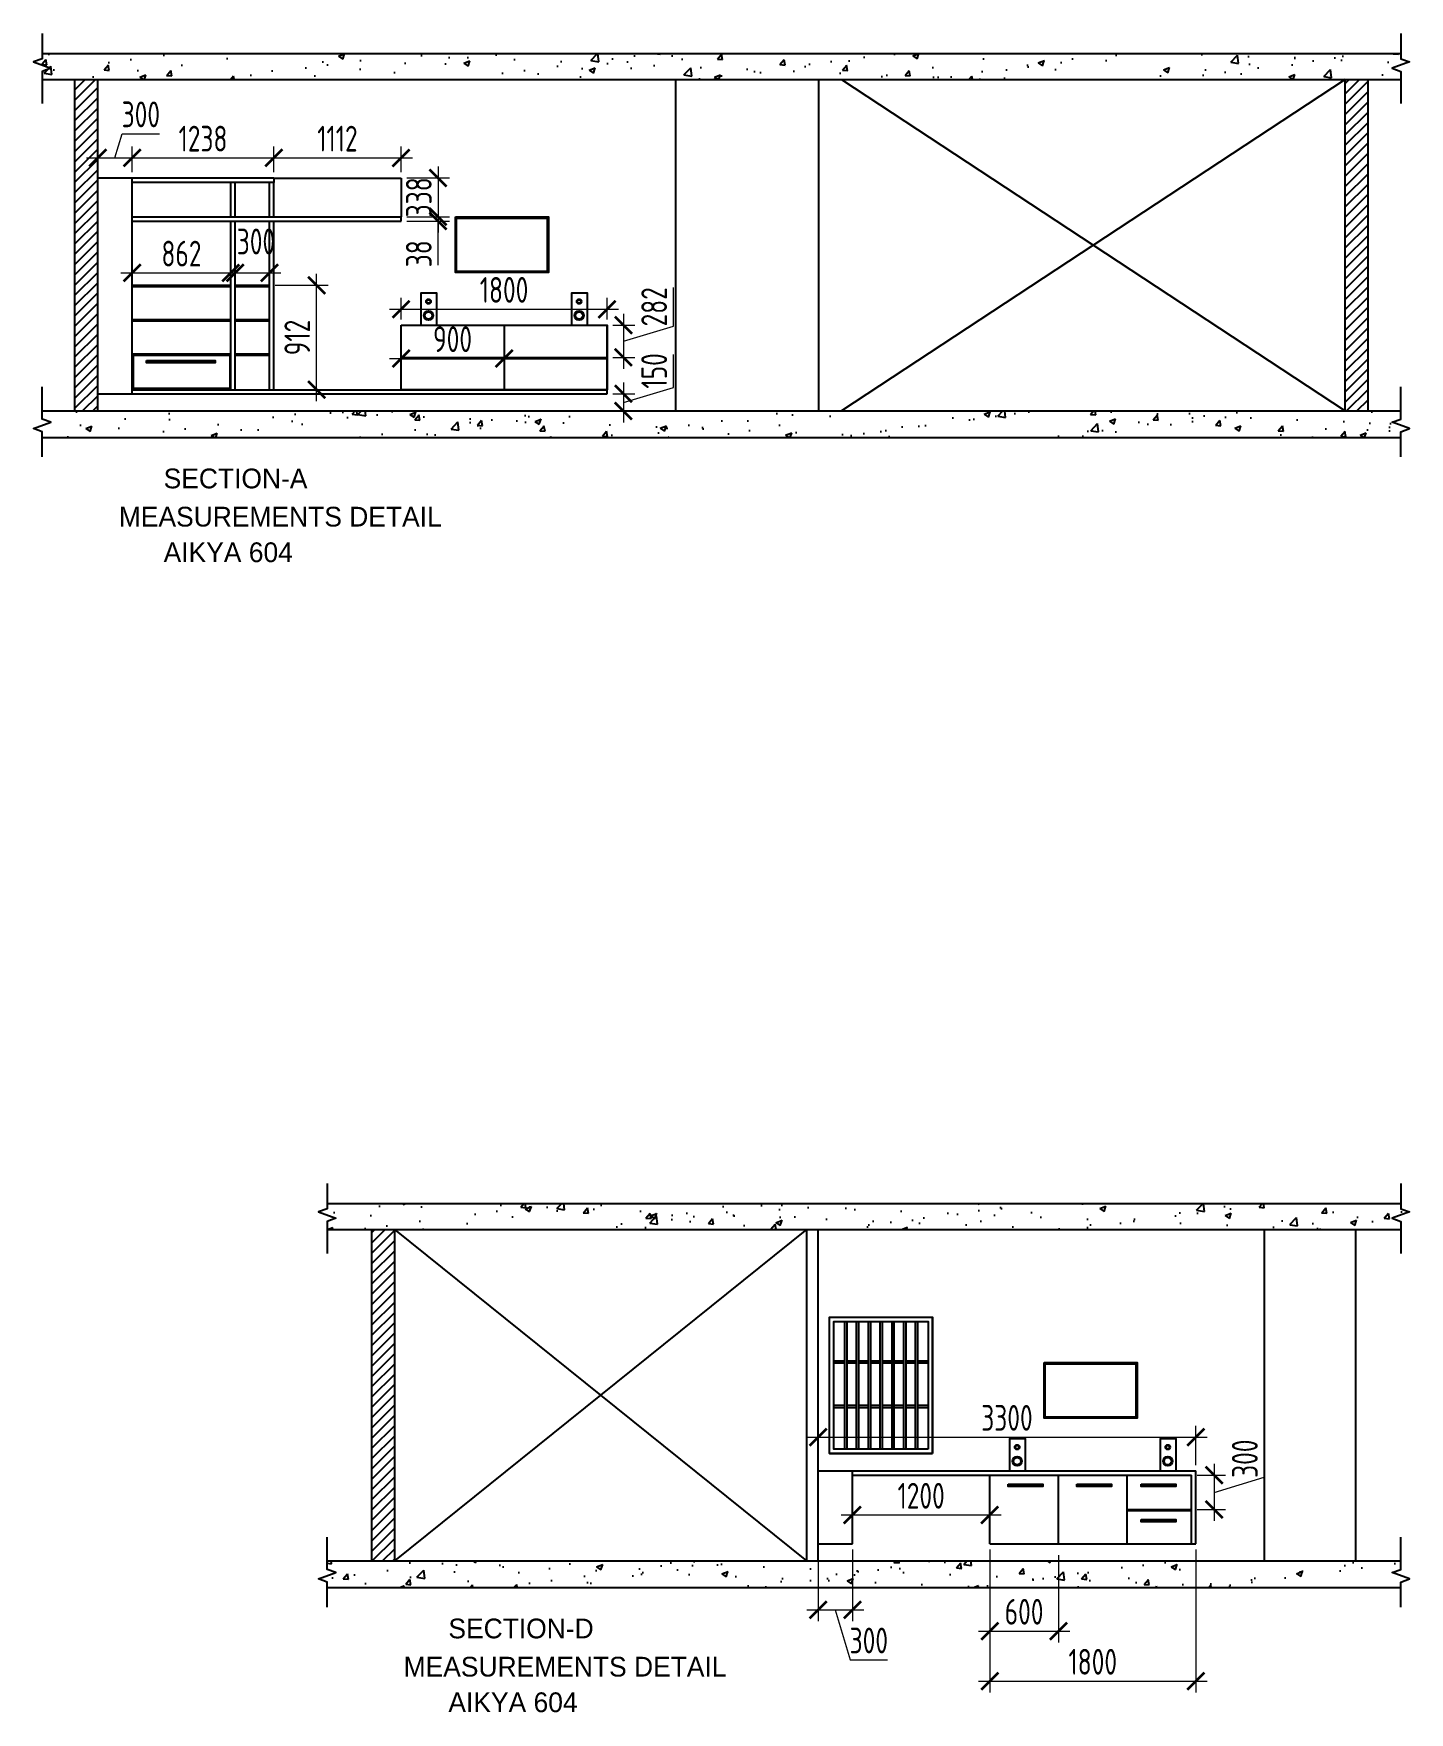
# Model space of a CAD drawing. Header units: millimetres. Extents: x -184691 to 158232, y -112569 to 33289.
# Drawn here: x 9986 to 22009, y -49564 to -34890 of the extents above; entities that cross this region are included whole.
import ezdxf

# ---------------------------------------------------------------- set-up
doc = ezdxf.new("R2010")
doc.units = ezdxf.units.MM
doc.header["$LTSCALE"] = 10
doc.header["$PDMODE"] = 35
doc.header["$PDSIZE"] = 500
for name, color, linetype in [('07--DIM-1', 1, 'Continuous'), ('A--HATCH-1', 8, 'Continuous'), ('DIMM-1', 1, 'Continuous')]:
    doc.layers.add(name, color=color, linetype=linetype)
doc.styles.add('ISO', font='isocp2.shx', dxfattribs={"width": 0.8})
doc.dimstyles.new('A-DIM-100', dxfattribs={"dimscale": 100, "dimtxt": 2.25, "dimasz": 1.5, "dimexe": 1, "dimexo": 0.5, "dimgap": 0, "dimtad": 0, "dimdec": 0, "dimzin": 12, "dimdsep": 46, "dimtxsty": 'ISO', "dimblk": 'ARCHTICK', "dimcen": 1, "dimdle": 1, "dimclrd": 8, "dimclre": 8, "dimclrt": 256, "dimadec": 0, "dimazin": 3, "dimtfac": 1, "dimtdec": 0, "dimtmove": 1, "dimatfit": 2, "dimfxl": 1, "dimtvp": 0.75, "dimtolj": 1, "dimtzin": 12, "dimlwd": 18, "dimlwe": 18, "dimarcsym": 0})

# ---------------------------------------------------------------- blocks, each defined once
blk = doc.blocks.new('_ArchTick')
at = {"color": 0, "const_width": 0.15}
blk.add_lwpolyline([(-0.5, -0.5), (0.5, 0.5)], dxfattribs=at)
blk = doc.blocks.new('*D442')
at = {"layer": '07--DIM-1', "color": 8, "lineweight": 18}
for p, q in [((12097, -37090), (12559, -37090)), ((12459, -38102), (12459, -36990)), ((12097, -38002), (12559, -38002))]:
    blk.add_line(p, q, dxfattribs=at)
at = {"layer": 'Defpoints', "color": 0}
for p in [(12047, -37090), (12459, -37090), (12047, -38002)]:
    blk.add_point(p, dxfattribs=at)
at = {"layer": '07--DIM-1', "color": 8, "lineweight": 18, "xscale": 150, "yscale": 150, "zscale": 150}
for p, rotation in [((12459, -37090), 90), ((12459, -38002), 270)]:
    blk.add_blockref('_ArchTick', p, dxfattribs=dict(at, rotation=rotation))
at = {"layer": '07--DIM-1', "insert": (12290, -37546), "char_height": 225, "attachment_point": 5, "rotation": 90, "style": 'ISO'}
blk.add_mtext('\\A1;912', dxfattribs=at)
blk = doc.blocks.new('*D443')
at = {"layer": '07--DIM-1', "color": 8, "lineweight": 18}
for p, q in [((10847, -37040), (10847, -36882)), ((11709, -37040), (11709, -36882)), ((10747, -36982), (11809, -36982))]:
    blk.add_line(p, q, dxfattribs=at)
at = {"layer": 'Defpoints', "color": 0}
for p in [(10847, -37090), (11709, -36982), (11709, -37090)]:
    blk.add_point(p, dxfattribs=at)
at = {"layer": '07--DIM-1', "color": 8, "lineweight": 18, "xscale": 150, "yscale": 150, "zscale": 150, "rotation": 180}
blk.add_blockref('_ArchTick', (10847, -36982), dxfattribs=at)
at = {"layer": '07--DIM-1', "color": 8, "lineweight": 18, "xscale": 150, "yscale": 150, "zscale": 150}
blk.add_blockref('_ArchTick', (11709, -36982), dxfattribs=at)
at = {"layer": '07--DIM-1', "insert": (11278, -36813), "char_height": 225, "attachment_point": 5, "style": 'ISO'}
blk.add_mtext('\\A1;862', dxfattribs=at)
blk = doc.blocks.new('*D444')
at = {"layer": '07--DIM-1', "color": 8, "lineweight": 18}
for p, q in [((11747, -37040), (11747, -36882)), ((12047, -37040), (12047, -36882)), ((11647, -36982), (12147, -36982))]:
    blk.add_line(p, q, dxfattribs=at)
at = {"layer": 'Defpoints', "color": 0}
for p in [(11747, -37090), (12047, -36982), (12047, -37090)]:
    blk.add_point(p, dxfattribs=at)
at = {"layer": '07--DIM-1', "color": 8, "lineweight": 18, "xscale": 150, "yscale": 150, "zscale": 150, "rotation": 180}
blk.add_blockref('_ArchTick', (11747, -36982), dxfattribs=at)
at = {"layer": '07--DIM-1', "color": 8, "lineweight": 18, "xscale": 150, "yscale": 150, "zscale": 150}
blk.add_blockref('_ArchTick', (12047, -36982), dxfattribs=at)
at = {"layer": '07--DIM-1', "insert": (11929, -36707), "char_height": 225, "attachment_point": 5, "style": 'ISO'}
blk.add_mtext('\\A1;300', dxfattribs=at)
blk = doc.blocks.new('*D445')
at = {"layer": '07--DIM-1', "color": 8, "lineweight": 18}
for p, q in [((10697, -35977), (10761, -35765)), ((10761, -35765), (11085, -35765)), ((10547, -36102), (10547, -35877)), ((10847, -36102), (10847, -35877)), ((10447, -35977), (10947, -35977))]:
    blk.add_line(p, q, dxfattribs=at)
at = {"layer": 'Defpoints', "color": 0}
for p in [(10847, -35977), (10547, -36152), (10847, -36152)]:
    blk.add_point(p, dxfattribs=at)
at = {"layer": '07--DIM-1', "color": 8, "lineweight": 18, "xscale": 150, "yscale": 150, "zscale": 150, "rotation": 180}
blk.add_blockref('_ArchTick', (10547, -35977), dxfattribs=at)
at = {"layer": '07--DIM-1', "color": 8, "lineweight": 18, "xscale": 150, "yscale": 150, "zscale": 150}
blk.add_blockref('_ArchTick', (10847, -35977), dxfattribs=at)
at = {"layer": '07--DIM-1', "insert": (10923, -35596), "char_height": 225, "attachment_point": 5, "style": 'ISO'}
blk.add_mtext('\\A1;300', dxfattribs=at)
blk = doc.blocks.new('*D446')
at = {"layer": '07--DIM-1', "color": 8, "lineweight": 18}
for p, q in [((10847, -36102), (10847, -35877)), ((12085, -36102), (12085, -35877)), ((10747, -35977), (12185, -35977))]:
    blk.add_line(p, q, dxfattribs=at)
at = {"layer": 'Defpoints', "color": 0}
for p in [(12085, -35977), (10847, -36152), (12085, -36152)]:
    blk.add_point(p, dxfattribs=at)
at = {"layer": '07--DIM-1', "color": 8, "lineweight": 18, "xscale": 150, "yscale": 150, "zscale": 150, "rotation": 180}
blk.add_blockref('_ArchTick', (10847, -35977), dxfattribs=at)
at = {"layer": '07--DIM-1', "color": 8, "lineweight": 18, "xscale": 150, "yscale": 150, "zscale": 150}
blk.add_blockref('_ArchTick', (12085, -35977), dxfattribs=at)
at = {"layer": '07--DIM-1', "insert": (11466, -35808), "char_height": 225, "attachment_point": 5, "style": 'ISO'}
blk.add_mtext('\\A1;1238', dxfattribs=at)
blk = doc.blocks.new('*D447')
at = {"layer": '07--DIM-1', "color": 8, "lineweight": 18}
for p, q in [((12085, -36102), (12085, -35877)), ((13197, -36102), (13197, -35877)), ((11985, -35977), (13297, -35977))]:
    blk.add_line(p, q, dxfattribs=at)
at = {"layer": 'Defpoints', "color": 0}
for p in [(13197, -35977), (12085, -36152), (13197, -36152)]:
    blk.add_point(p, dxfattribs=at)
at = {"layer": '07--DIM-1', "color": 8, "lineweight": 18, "xscale": 150, "yscale": 150, "zscale": 150, "rotation": 180}
blk.add_blockref('_ArchTick', (12085, -35977), dxfattribs=at)
at = {"layer": '07--DIM-1', "color": 8, "lineweight": 18, "xscale": 150, "yscale": 150, "zscale": 150}
blk.add_blockref('_ArchTick', (13197, -35977), dxfattribs=at)
at = {"layer": '07--DIM-1', "insert": (12641, -35808), "char_height": 225, "attachment_point": 5, "style": 'ISO'}
blk.add_mtext('\\A1;1112', dxfattribs=at)
blk = doc.blocks.new('*D448')
at = {"layer": '07--DIM-1', "color": 8, "lineweight": 18}
for p, q in [((13520, -36052), (13520, -36590)), ((13247, -36152), (13620, -36152)), ((13247, -36490), (13620, -36490))]:
    blk.add_line(p, q, dxfattribs=at)
at = {"layer": 'Defpoints', "color": 0}
for p in [(13197, -36152), (13197, -36490), (13520, -36490)]:
    blk.add_point(p, dxfattribs=at)
at = {"layer": '07--DIM-1', "color": 8, "lineweight": 18, "xscale": 150, "yscale": 150, "zscale": 150}
for p, rotation in [((13520, -36152), 90), ((13520, -36490), 270)]:
    blk.add_blockref('_ArchTick', p, dxfattribs=dict(at, rotation=rotation))
at = {"layer": '07--DIM-1', "insert": (13352, -36321), "char_height": 225, "attachment_point": 5, "rotation": 90, "style": 'ISO'}
blk.add_mtext('\\A1;338', dxfattribs=at)
blk = doc.blocks.new('*D449')
at = {"layer": '07--DIM-1', "color": 8, "lineweight": 18}
for p, q in [((13520, -36390), (13520, -36628)), ((13247, -36490), (13620, -36490)), ((13247, -36528), (13620, -36528)), ((13520, -36913), (13520, -36528))]:
    blk.add_line(p, q, dxfattribs=at)
at = {"layer": 'Defpoints', "color": 0}
for p in [(13197, -36490), (13197, -36528), (13520, -36528)]:
    blk.add_point(p, dxfattribs=at)
at = {"layer": '07--DIM-1', "color": 8, "lineweight": 18, "xscale": 150, "yscale": 150, "zscale": 150}
for p, rotation in [((13520, -36490), 90), ((13520, -36528), 270)]:
    blk.add_blockref('_ArchTick', p, dxfattribs=dict(at, rotation=rotation))
at = {"layer": '07--DIM-1', "insert": (13352, -36814), "char_height": 225, "attachment_point": 5, "rotation": 90, "style": 'ISO'}
blk.add_mtext('\\A1;38', dxfattribs=at)
blk = doc.blocks.new('*D450')
at = {"layer": '07--DIM-1', "color": 8, "lineweight": 18}
for p, q in [((13197, -37388), (13197, -37199)), ((14997, -37388), (14997, -37199)), ((13097, -37299), (15097, -37299))]:
    blk.add_line(p, q, dxfattribs=at)
at = {"layer": 'Defpoints', "color": 0}
for p in [(14997, -37299), (13197, -37438), (14997, -37438)]:
    blk.add_point(p, dxfattribs=at)
at = {"layer": '07--DIM-1', "color": 8, "lineweight": 18, "xscale": 150, "yscale": 150, "zscale": 150, "rotation": 180}
blk.add_blockref('_ArchTick', (13197, -37299), dxfattribs=at)
at = {"layer": '07--DIM-1', "color": 8, "lineweight": 18, "xscale": 150, "yscale": 150, "zscale": 150}
blk.add_blockref('_ArchTick', (14997, -37299), dxfattribs=at)
at = {"layer": '07--DIM-1', "insert": (14097, -37130), "char_height": 225, "attachment_point": 5, "style": 'ISO'}
blk.add_mtext('\\A1;1800', dxfattribs=at)
blk = doc.blocks.new('*D451')
at = {"layer": '07--DIM-1', "color": 8, "lineweight": 18}
for p, q in [((13197, -37488), (13197, -37830)), ((14097, -37488), (14097, -37830)), ((13097, -37730), (14197, -37730))]:
    blk.add_line(p, q, dxfattribs=at)
at = {"layer": 'Defpoints', "color": 0}
for p in [(13197, -37438), (14097, -37438), (14097, -37730)]:
    blk.add_point(p, dxfattribs=at)
at = {"layer": '07--DIM-1', "color": 8, "lineweight": 18, "xscale": 150, "yscale": 150, "zscale": 150, "rotation": 180}
blk.add_blockref('_ArchTick', (13197, -37730), dxfattribs=at)
at = {"layer": '07--DIM-1', "color": 8, "lineweight": 18, "xscale": 150, "yscale": 150, "zscale": 150}
blk.add_blockref('_ArchTick', (14097, -37730), dxfattribs=at)
at = {"layer": '07--DIM-1', "insert": (13647, -37561), "char_height": 225, "attachment_point": 5, "style": 'ISO'}
blk.add_mtext('\\A1;900', dxfattribs=at)
blk = doc.blocks.new('*D452')
at = {"layer": '07--DIM-1', "color": 8, "lineweight": 18}
for p, q in [((15578, -37448), (15578, -37108)), ((15140, -37338), (15140, -37820)), ((15047, -37438), (15240, -37438)), ((15140, -37579), (15578, -37448)), ((15047, -37720), (15240, -37720))]:
    blk.add_line(p, q, dxfattribs=at)
at = {"layer": 'Defpoints', "color": 0}
for p in [(14997, -37438), (14997, -37720), (15140, -37720)]:
    blk.add_point(p, dxfattribs=at)
at = {"layer": '07--DIM-1', "color": 8, "lineweight": 18, "xscale": 150, "yscale": 150, "zscale": 150}
for p, rotation in [((15140, -37438), 90), ((15140, -37720), 270)]:
    blk.add_blockref('_ArchTick', p, dxfattribs=dict(at, rotation=rotation))
at = {"layer": '07--DIM-1', "insert": (15409, -37278), "char_height": 225, "attachment_point": 5, "rotation": 90, "style": 'ISO'}
blk.add_mtext('\\A1;282', dxfattribs=at)
blk = doc.blocks.new('*D453')
at = {"layer": '07--DIM-1', "color": 8, "lineweight": 18}
for p, q in [((15578, -37982), (15578, -37694)), ((15140, -37938), (15140, -38288)), ((15140, -38113), (15578, -37982)), ((15047, -38038), (15240, -38038)), ((15016, -38188), (15240, -38188))]:
    blk.add_line(p, q, dxfattribs=at)
at = {"layer": 'Defpoints', "color": 0}
for p in [(14997, -38038), (14966, -38188), (15140, -38188)]:
    blk.add_point(p, dxfattribs=at)
at = {"layer": '07--DIM-1', "color": 8, "lineweight": 18, "xscale": 150, "yscale": 150, "zscale": 150}
for p, rotation in [((15140, -38038), 90), ((15140, -38188), 270)]:
    blk.add_blockref('_ArchTick', p, dxfattribs=dict(at, rotation=rotation))
at = {"layer": '07--DIM-1', "insert": (15409, -37838), "char_height": 225, "attachment_point": 5, "rotation": 90, "style": 'ISO'}
blk.add_mtext('\\A1;150', dxfattribs=at)
blk = doc.blocks.new('*D454')
at = {"layer": '07--DIM-1', "color": 8, "lineweight": 18}
for p, q in [((17142, -47540), (17142, -47938)), ((18342, -47540), (18342, -47938)), ((17042, -47838), (18442, -47838))]:
    blk.add_line(p, q, dxfattribs=at)
at = {"layer": 'Defpoints', "color": 0}
for p in [(17142, -47490), (18342, -47490), (18342, -47838)]:
    blk.add_point(p, dxfattribs=at)
at = {"layer": '07--DIM-1', "color": 8, "lineweight": 18, "xscale": 150, "yscale": 150, "zscale": 150, "rotation": 180}
blk.add_blockref('_ArchTick', (17142, -47838), dxfattribs=at)
at = {"layer": '07--DIM-1', "color": 8, "lineweight": 18, "xscale": 150, "yscale": 150, "zscale": 150}
blk.add_blockref('_ArchTick', (18342, -47838), dxfattribs=at)
at = {"layer": '07--DIM-1', "insert": (17742, -47670), "char_height": 225, "attachment_point": 5, "style": 'ISO'}
blk.add_mtext('\\A1;1200', dxfattribs=at)
blk = doc.blocks.new('*D455')
at = {"layer": '07--DIM-1', "color": 8, "lineweight": 18}
for p, q in [((16842, -48140), (16842, -48767)), ((17142, -48140), (17142, -48767)), ((16742, -48667), (17242, -48667)), ((16992, -48667), (17123, -49104)), ((17123, -49104), (17447, -49104))]:
    blk.add_line(p, q, dxfattribs=at)
at = {"layer": 'Defpoints', "color": 0}
for p in [(16842, -48090), (17142, -48090), (17142, -48667)]:
    blk.add_point(p, dxfattribs=at)
at = {"layer": '07--DIM-1', "color": 8, "lineweight": 18, "xscale": 150, "yscale": 150, "zscale": 150, "rotation": 180}
blk.add_blockref('_ArchTick', (16842, -48667), dxfattribs=at)
at = {"layer": '07--DIM-1', "color": 8, "lineweight": 18, "xscale": 150, "yscale": 150, "zscale": 150}
blk.add_blockref('_ArchTick', (17142, -48667), dxfattribs=at)
at = {"layer": '07--DIM-1', "insert": (17285, -48935), "char_height": 225, "attachment_point": 5, "style": 'ISO'}
blk.add_mtext('\\A1;300', dxfattribs=at)
blk = doc.blocks.new('*D456')
at = {"layer": '07--DIM-1', "color": 8, "lineweight": 18}
for p, q in [((18342, -48140), (18342, -49390)), ((20142, -48140), (20142, -49390)), ((18242, -49290), (20242, -49290))]:
    blk.add_line(p, q, dxfattribs=at)
at = {"layer": 'Defpoints', "color": 0}
for p in [(18342, -48090), (20142, -48090), (20142, -49290)]:
    blk.add_point(p, dxfattribs=at)
at = {"layer": '07--DIM-1', "color": 8, "lineweight": 18, "xscale": 150, "yscale": 150, "zscale": 150, "rotation": 180}
blk.add_blockref('_ArchTick', (18342, -49290), dxfattribs=at)
at = {"layer": '07--DIM-1', "color": 8, "lineweight": 18, "xscale": 150, "yscale": 150, "zscale": 150}
blk.add_blockref('_ArchTick', (20142, -49290), dxfattribs=at)
at = {"layer": '07--DIM-1', "insert": (19242, -49121), "char_height": 225, "attachment_point": 5, "style": 'ISO'}
blk.add_mtext('\\A1;1800', dxfattribs=at)
blk = doc.blocks.new('*D457')
at = {"layer": '07--DIM-1', "color": 8, "lineweight": 18}
for p, q in [((18342, -48190), (18342, -48953)), ((18942, -48190), (18942, -48953)), ((18242, -48853), (19042, -48853))]:
    blk.add_line(p, q, dxfattribs=at)
at = {"layer": 'Defpoints', "color": 0}
for p in [(18342, -48140), (18942, -48140), (18942, -48853)]:
    blk.add_point(p, dxfattribs=at)
at = {"layer": '07--DIM-1', "color": 8, "lineweight": 18, "xscale": 150, "yscale": 150, "zscale": 150, "rotation": 180}
blk.add_blockref('_ArchTick', (18342, -48853), dxfattribs=at)
at = {"layer": '07--DIM-1', "color": 8, "lineweight": 18, "xscale": 150, "yscale": 150, "zscale": 150}
blk.add_blockref('_ArchTick', (18942, -48853), dxfattribs=at)
at = {"layer": '07--DIM-1', "insert": (18642, -48684), "char_height": 225, "attachment_point": 5, "style": 'ISO'}
blk.add_mtext('\\A1;600', dxfattribs=at)
blk = doc.blocks.new('*D458')
at = {"layer": '07--DIM-1', "color": 8, "lineweight": 18}
for p, q in [((20740, -47508), (20740, -47184)), ((20302, -47390), (20302, -47890)), ((20154, -47490), (20402, -47490)), ((20302, -47640), (20740, -47508)), ((20154, -47790), (20402, -47790))]:
    blk.add_line(p, q, dxfattribs=at)
at = {"layer": 'Defpoints', "color": 0}
for p in [(20104, -47490), (20104, -47790), (20302, -47790)]:
    blk.add_point(p, dxfattribs=at)
at = {"layer": '07--DIM-1', "color": 8, "lineweight": 18, "xscale": 150, "yscale": 150, "zscale": 150}
for p, rotation in [((20302, -47490), 90), ((20302, -47790), 270)]:
    blk.add_blockref('_ArchTick', p, dxfattribs=dict(at, rotation=rotation))
at = {"layer": '07--DIM-1', "insert": (20571, -47346), "char_height": 225, "attachment_point": 5, "rotation": 90, "style": 'ISO'}
blk.add_mtext('\\A1;300', dxfattribs=at)
blk = doc.blocks.new('*D459')
at = {"layer": '07--DIM-1', "color": 8, "lineweight": 18}
for p, q in [((16842, -47402), (16842, -47058)), ((20142, -47402), (20142, -47058)), ((16742, -47158), (20242, -47158))]:
    blk.add_line(p, q, dxfattribs=at)
at = {"layer": 'Defpoints', "color": 0}
for p in [(20142, -47158), (16842, -47452), (20142, -47452)]:
    blk.add_point(p, dxfattribs=at)
at = {"layer": '07--DIM-1', "color": 8, "lineweight": 18, "xscale": 150, "yscale": 150, "zscale": 150, "rotation": 180}
blk.add_blockref('_ArchTick', (16842, -47158), dxfattribs=at)
at = {"layer": '07--DIM-1', "color": 8, "lineweight": 18, "xscale": 150, "yscale": 150, "zscale": 150}
blk.add_blockref('_ArchTick', (20142, -47158), dxfattribs=at)
at = {"layer": '07--DIM-1', "insert": (18492, -46989), "char_height": 225, "attachment_point": 5, "style": 'ISO'}
blk.add_mtext('\\A1;3300', dxfattribs=at)

msp = doc.modelspace()

# ---------------------------------------------------------------- hatches: boundary and pattern name
h = msp.add_hatch()
h.set_pattern_fill('AR-CONC', color=256, scale=3, style=0)
h.set_pattern_definition([(50, (-170678.47, -26115.5), (546.554, -47.8173), [57.15, -628.65]), (355, (-170678.47, -26115.5), (-105.7285, 573.17), [45.72, -502.92]), (100.451, (-170632.9, -26119.47), (440.8275, 525.35), [48.57, -534.27]), (46.1842, (-170678.5, -25963.1), (813.2371, -126.127), [85.725, -942.975]), (96.6356, (-170610.7, -25973.6), (712.2127, 742.2767), [72.855, -801.405]), (351.184, (-170678.5, -25963.1), (712.214, 742.2754), [68.58, -754.38]), (21, (-170602.27, -26001.2), (454.8446, -306.7966), [57.15, -628.65]), (326, (-170602.27, -26001.2), (185.4061, 552.5639), [45.72, -502.92]), (71.4514, (-170564.36, -26026.75), (640.2495, 245.7686), [48.57, -534.27]), (37.5, (-170678.47, -26115.49), (9.2658, 253.66512), [0, -496.824, 0, -510.54, 0, -504.825]), (7.5, (-170678.47, -26115.5), (200.459, 300.54172), [0, -291.084, 0, -485.394, 0, -192.405]), (327.5, (-170848.4, -26115.49), (406.77179, -17.18623), [0, -190.5, 0, -594.36, 0, -788.67]), (317.5, (-170924.6, -26115.5), (444.38754, 76.2795), [0, -247.65, 0, -394.716, 0, -560.07])])
h.paths.add_polyline_path([(21933.4, -35292.1), (21933.4, -35220.9), (21857.6, -35193.3), (21933.4, -35165.7), (21933.4, -35063.5), (10061.3, -35063.5), (10061.3, -35165.7), (10137.2, -35193.3), (10061.3, -35220.9), (10061.3, -35292.1)])
h.paths.add_polyline_path([(21933.4, -38419.3), (21933.4, -38314.5), (21857.6, -38286.9), (21933.4, -38259.3), (21933.4, -38188.1), (10061.3, -38188.1), (10061.3, -38259.3), (10137.2, -38286.9), (10061.3, -38314.5), (10061.3, -38419.3)])
h = msp.add_hatch()
h.set_pattern_fill('AR-CONC', color=256, scale=3, style=0)
h.set_pattern_definition([(50, (-195176.6, -40924.7), (546.554, -47.8173), [57.15, -628.65]), (355, (-195176.6, -40924.7), (-105.7285, 573.17), [45.72, -502.92]), (100.451, (-195131.04, -40928.7), (440.8275, 525.35), [48.57, -534.27]), (46.1842, (-195176.6, -40772.3), (813.2371, -126.127), [85.725, -942.975]), (96.6356, (-195108.8, -40782.8), (712.2127, 742.2767), [72.855, -801.405]), (351.184, (-195176.6, -40772.3), (712.2138, 742.2754), [68.58, -754.38]), (21, (-195100.4, -40810.4), (454.8446, -306.7966), [57.15, -628.65]), (326, (-195100.4, -40810.4), (185.4061, 552.5639), [45.72, -502.92]), (71.4514, (-195062.5, -40836), (640.2495, 245.7686), [48.57, -534.27]), (37.5, (-195176.59, -40924.72), (9.26581, 253.66512), [0, -496.824, 0, -510.54, 0, -504.825]), (7.5, (-195176.6, -40924.72), (200.459, 300.54172), [0, -291.084, 0, -485.394, 0, -192.405]), (327.5, (-195346.52, -40924.72), (406.77179, -17.18623), [0, -190.5, 0, -594.36, 0, -788.67]), (317.5, (-195422.7, -40924.7), (444.38754, 76.2795), [0, -247.65, 0, -394.716, 0, -560.07])])
h.paths.add_polyline_path([(21933.4, -45162.1), (21933.4, -45115.1), (12549.9, -45115.1), (12549.9, -45162.1), (12474.1, -45189.7), (12625.7, -45244.9), (12549.9, -45272.5), (12549.9, -45343.7), (21933.4, -45343.7), (21933.4, -45272.5), (21857.6, -45244.9), (22009.3, -45189.7)])
h.paths.add_polyline_path([(21857.6, -48341.2), (21933.4, -48313.6), (21933.4, -48239.7), (12549.9, -48239.7), (12549.9, -48313.6), (12625.7, -48341.2), (12474.1, -48396.4), (12549.9, -48424), (12549.9, -48471), (21933.4, -48471), (21933.4, -48424), (22009.3, -48396.4)])
h = msp.add_hatch()
h.set_pattern_fill('ANSI31', color=256, scale=20, style=0)
h.set_pattern_definition([(45, (-195176.59, -40924.72), (-44.90128, 44.90128), [])])
h.paths.add_polyline_path([(13141.7, -45343.7), (12941.7, -45343.7), (12941.7, -48239.7), (13141.7, -48239.7)])
at = {"layer": 'A--HATCH-1'}
h = msp.add_hatch(dxfattribs=at)
h.set_pattern_fill('ANSI31', color=256, scale=20, style=0)
h.set_pattern_definition([(45, (-170678.47, -26115.49), (-44.90128, 44.90128), [])])
h.paths.add_polyline_path([(10547.4, -35292.1), (10347.4, -35292.1), (10347.4, -38188.1), (10547.4, -38188.1)])
h.paths.add_polyline_path([(21647.4, -35292.1), (21447.4, -35292.1), (21447.4, -38188.1), (21647.4, -38188.1)])

# ---------------------------------------------------------------- linework, layer by layer
for p, q in [((10061.3, -35063.5), (21933.4, -35063.5)), ((10061.3, -35292.1), (21933.4, -35292.1)), ((10347.4, -38188.1), (10347.4, -35292.1)), ((10547.4, -38188.1), (10547.4, -35292.1)), ((15597.4, -38188.1), (15597.4, -35292.1)), ((16847.4, -38188.1), (16847.4, -35292.1)), ((17047.4, -35292.1), (21447.4, -38188.1)), ((21447.4, -35292.1), (17047.4, -38188.1)), ((21447.4, -38188.1), (21447.4, -35292.1)), ((21647.4, -38188.1), (21647.4, -35292.1)), ((12085.4, -36152.1), (10547.4, -36152.1)), ((10847.4, -38038.1), (10847.4, -36152.1)), ((12085.4, -36190.1), (10847.4, -36190.1)), ((11709.4, -36490.1), (11709.4, -36190.1)), ((11747.4, -36490.1), (11747.4, -36190.1)), ((12047.4, -36490.1), (12047.4, -36190.1)), ((12085.4, -36152.1), (12085.4, -36190.1)), ((12085.4, -36152.1), (13197.4, -36152.1)), ((12085.4, -36490.1), (12085.4, -36190.1)), ((13197.4, -36152.1), (13197.4, -36490.1)), ((10847.4, -36490.1), (12047.4, -36490.1)), ((10847.4, -36490.1), (13197.4, -36490.1)), ((10847.4, -36528.1), (13197.4, -36528.1)), ((11709.4, -37100.1), (11709.4, -36528.1)), ((11747.4, -37100.1), (11747.4, -36528.1)), ((12047.4, -38002.1), (12047.4, -36528.1)), ((12085.4, -38002.1), (12085.4, -36528.1)), ((13197.4, -36528.1), (13197.4, -36490.1)), ((10847.4, -37090.1), (11709.4, -37090.1)), ((10847.4, -37100.1), (11709.4, -37100.1)), ((11709.4, -37400.1), (11709.4, -37100.1)), ((11747.4, -37090.1), (12047.4, -37090.1)), ((11747.4, -37400.1), (11747.4, -37100.1)), ((11747.4, -37100.1), (12047.4, -37100.1)), ((10847.4, -37390.1), (11709.4, -37390.1)), ((10847.4, -37400.1), (11709.4, -37400.1)), ((11709.4, -38002.1), (11709.4, -37400.1)), ((11747.4, -37390.1), (12047.4, -37390.1)), ((11747.4, -38002.1), (11747.4, -37400.1)), ((11747.4, -37400.1), (12047.4, -37400.1)), ((13197.4, -38002.1), (13197.4, -37438.1)), ((13197.4, -37438.1), (14997.4, -37438.1)), ((14097.4, -37438.1), (14097.4, -38002.1)), ((14997.4, -38038.1), (14997.4, -37438.1)), ((10847.4, -37690.1), (11709.4, -37690.1)), ((11747.4, -37690.1), (12047.4, -37690.1)), ((11747.4, -37700.1), (12047.4, -37700.1)), ((13197.4, -37720.1), (14997.4, -37720.1)), ((13197.4, -37730.1), (14997.4, -37730.1)), ((10847.4, -38002.1), (14997.4, -38002.1)), ((10547.4, -38038.1), (14997.4, -38038.1)), ((10061.3, -38188.1), (21933.4, -38188.1)), ((10061.3, -38419.3), (21933.4, -38419.3)), ((12549.9, -45115.1), (21933.4, -45115.1)), ((12549.9, -45343.7), (21933.4, -45343.7)), ((12941.7, -48239.7), (12941.7, -45343.7)), ((13141.7, -48239.7), (13141.7, -45343.7)), ((16741.7, -48239.7), (13141.7, -45343.7)), ((13141.7, -48239.7), (16741.7, -45343.7)), ((16741.7, -48239.7), (16741.7, -45343.7)), ((16841.7, -48239.7), (16841.7, -45343.7)), ((20741.7, -48239.7), (20741.7, -45343.7)), ((21541.7, -48239.7), (21541.7, -45343.7)), ((16941.7, -46109.7), (17841.7, -46109.7)), ((16941.7, -47301.7), (16941.7, -46109.7)), ((17072.2, -46147.7), (17072.2, -47263.7)), ((17092.2, -46147.7), (17092.2, -47263.7)), ((17175.4, -46147.7), (17175.4, -47263.7)), ((17175.4, -46147.7), (17175.4, -47263.7)), ((17195.4, -46147.7), (17195.4, -47263.7)), ((17195.4, -46147.7), (17195.4, -47263.7)), ((17278.5, -46147.7), (17278.5, -47263.7)), ((17298.5, -46147.7), (17298.5, -47263.7)), ((17381.7, -46147.7), (17381.7, -47263.7)), ((17381.7, -46147.7), (17381.7, -47263.7)), ((17401.7, -46147.7), (17401.7, -47263.7)), ((17401.7, -46147.7), (17401.7, -47263.7)), ((17484.8, -46147.7), (17484.8, -47263.7)), ((17484.8, -46147.7), (17484.8, -47263.7)), ((17504.8, -46147.7), (17504.8, -47263.7)), ((17504.8, -46147.7), (17504.8, -47263.7)), ((17588, -46147.7), (17588, -47263.7)), ((17588, -46147.7), (17588, -47263.7)), ((17608, -46147.7), (17608, -47263.7)), ((17608, -46147.7), (17608, -47263.7)), ((17691.1, -46147.7), (17691.1, -47263.7)), ((17711.1, -46147.7), (17711.1, -47263.7)), ((17803.7, -46147.7), (17803.7, -46413.2)), ((17841.7, -47301.7), (17841.7, -46109.7)), ((16979.7, -46489.5), (17072.2, -46489.5)), ((16979.7, -46509.5), (17072.2, -46509.5)), ((17072.2, -46509.5), (17072.2, -46877.4)), ((17092.2, -46489.5), (17175.4, -46489.5)), ((17092.2, -46509.5), (17092.2, -46877.4)), ((17092.2, -46509.5), (17175.4, -46509.5)), ((17175.4, -46509.5), (17175.4, -46877.4)), ((17175.4, -46509.5), (17175.4, -46877.4)), ((17195.4, -46489.5), (17278.5, -46489.5)), ((17195.4, -46509.5), (17195.4, -46877.4)), ((17195.4, -46509.5), (17195.4, -46877.4)), ((17195.4, -46509.5), (17278.5, -46509.5)), ((17278.5, -46509.5), (17278.5, -46877.4)), ((17298.5, -46489.5), (17381.7, -46489.5)), ((17298.5, -46509.5), (17298.5, -46877.4)), ((17298.5, -46509.5), (17381.7, -46509.5)), ((17381.7, -46509.5), (17381.7, -46877.4)), ((17381.7, -46509.5), (17381.7, -46877.4)), ((17401.7, -46489.5), (17484.8, -46489.5)), ((17401.7, -46509.5), (17401.7, -46877.4)), ((17401.7, -46509.5), (17401.7, -46877.4)), ((17401.7, -46509.5), (17484.8, -46509.5)), ((17484.8, -46509.5), (17484.8, -46877.4)), ((17484.8, -46509.5), (17484.8, -46877.4)), ((17504.8, -46489.5), (17588, -46489.5)), ((17504.8, -46509.5), (17504.8, -46877.4)), ((17504.8, -46509.5), (17504.8, -46877.4)), ((17504.8, -46509.5), (17588, -46509.5)), ((17588, -46509.5), (17588, -46877.4)), ((17588, -46509.5), (17588, -46877.4)), ((17608, -46489.5), (17691.1, -46489.5)), ((17608, -46509.5), (17608, -46877.4)), ((17608, -46509.5), (17608, -46877.4)), ((17608, -46509.5), (17691.1, -46509.5)), ((17691.1, -46509.5), (17691.1, -46877.4)), ((17711.1, -46489.5), (17803.7, -46489.5)), ((17711.1, -46509.5), (17711.1, -46877.4)), ((17711.1, -46509.5), (17803.7, -46509.5)), ((17803.7, -46433.2), (17803.7, -46801.1)), ((16979.7, -46877.4), (17072.2, -46877.4)), ((16979.7, -46897.4), (17072.2, -46897.4)), ((17072.2, -46897.4), (17072.2, -47263.7)), ((17092.2, -46877.4), (17175.4, -46877.4)), ((17092.2, -46897.4), (17092.2, -47263.7)), ((17092.2, -46897.4), (17175.4, -46897.4)), ((17175.4, -46897.4), (17175.4, -47263.7)), ((17175.4, -46897.4), (17175.4, -47263.7)), ((17195.4, -46877.4), (17278.5, -46877.4)), ((17195.4, -46897.4), (17195.4, -47263.7)), ((17195.4, -46897.4), (17195.4, -47263.7)), ((17195.4, -46897.4), (17278.5, -46897.4)), ((17278.5, -46897.4), (17278.5, -47263.7)), ((17298.5, -46877.4), (17381.7, -46877.4)), ((17298.5, -46897.4), (17298.5, -47263.7)), ((17298.5, -46897.4), (17381.7, -46897.4)), ((17381.7, -46897.4), (17381.7, -47263.7)), ((17381.7, -46897.4), (17381.7, -47263.7)), ((17401.7, -46877.4), (17484.8, -46877.4)), ((17401.7, -46897.4), (17401.7, -47263.7)), ((17401.7, -46897.4), (17401.7, -47263.7)), ((17401.7, -46897.4), (17484.8, -46897.4)), ((17484.8, -46897.4), (17484.8, -47263.7)), ((17484.8, -46897.4), (17484.8, -47263.7)), ((17504.8, -46877.4), (17588, -46877.4)), ((17504.8, -46897.4), (17504.8, -47263.7)), ((17504.8, -46897.4), (17504.8, -47263.7)), ((17504.8, -46897.4), (17588, -46897.4)), ((17588, -46897.4), (17588, -47263.7)), ((17588, -46897.4), (17588, -47263.7)), ((17608, -46877.4), (17691.1, -46877.4)), ((17608, -46897.4), (17608, -47263.7)), ((17608, -46897.4), (17608, -47263.7)), ((17608, -46897.4), (17691.1, -46897.4)), ((17691.1, -46897.4), (17691.1, -47263.7)), ((17711.1, -46877.4), (17803.7, -46877.4)), ((17711.1, -46897.4), (17711.1, -47263.7)), ((17711.1, -46897.4), (17803.7, -46897.4)), ((17803.7, -46821.1), (17803.7, -47089.4)), ((17803.7, -46821.1), (17803.7, -47089.4)), ((16941.7, -47301.7), (17841.7, -47301.7)), ((16841.7, -47451.7), (20141.7, -47451.7)), ((17141.7, -48089.7), (17141.7, -47451.7)), ((17141.7, -47489.7), (20103.7, -47489.7)), ((18341.7, -48089.7), (18341.7, -47489.7)), ((18941.7, -48089.7), (18941.7, -47489.7)), ((19541.7, -48089.7), (19541.7, -47489.7)), ((20103.7, -48089.7), (20103.7, -47489.7)), ((20141.7, -48089.7), (20141.7, -47451.7)), ((19541.7, -47789.7), (20103.7, -47789.7)), ((19541.7, -47799.7), (20103.7, -47799.7)), ((16841.7, -48089.7), (17141.7, -48089.7)), ((18341.7, -48089.7), (20141.7, -48089.7)), ((12549.9, -48239.7), (21933.4, -48239.7)), ((12549.9, -48471), (21933.4, -48471))]:
    msp.add_line(p, q)
at = {"linetype": 'Continuous'}
for points in [[(10061.3, -34889.7), (10061.3, -35110.5), (9985.5, -35138.1), (10137.2, -35193.3), (10061.3, -35220.9), (10061.3, -35501.5)], [(21933.4, -34889.7), (21933.4, -35110.5), (22009.3, -35138.1), (21857.6, -35193.3), (21933.4, -35220.9), (21933.4, -35501.5)], [(10061.3, -38590.4), (10061.3, -38369.7), (9985.5, -38342.1), (10137.2, -38286.9), (10061.3, -38259.3), (10061.3, -37978.6)], [(21933.4, -38590.4), (21933.4, -38369.7), (22009.3, -38342.1), (21857.6, -38286.9), (21933.4, -38259.3), (21933.4, -37978.6)], [(12549.9, -44941.4), (12549.9, -45162.1), (12474.1, -45189.7), (12625.7, -45244.9), (12549.9, -45272.5), (12549.9, -45553.2)], [(21933.4, -44941.4), (21933.4, -45162.1), (22009.3, -45189.7), (21857.6, -45244.9), (21933.4, -45272.5), (21933.4, -45553.2)], [(12549.9, -48644.7), (12549.9, -48424), (12474.1, -48396.4), (12625.7, -48341.2), (12549.9, -48313.6), (12549.9, -48032.9)], [(21933.4, -48644.7), (21933.4, -48424), (22009.3, -48396.4), (21857.6, -48341.2), (21933.4, -48313.6), (21933.4, -48032.9)]]:
    msp.add_lwpolyline(points, dxfattribs=at)
for points in [[(13672.6, -36492.3), (14484.6, -36492.3), (14484.6, -36978.4), (13672.6, -36978.4)], [(13682.6, -36502.3), (14474.6, -36502.3), (14474.6, -36968.4), (13682.6, -36968.4)], [(13370.9, -37438.1), (13510.1, -37438.1), (13510.1, -37159.9), (13370.9, -37159.9)], [(14686.8, -37437.6), (14825.9, -37437.6), (14825.9, -37159.5), (14686.8, -37159.5)], [(13197.4, -37438.1), (14997.4, -37438.1), (14997.4, -38002.1), (13197.4, -38002.1)], [(10857.4, -37700.1), (11699.4, -37700.1), (11699.4, -37992.1), (10857.4, -37992.1)], [(10972.5, -37746.1), (11572.3, -37746.1), (11572.3, -37767.1), (10972.5, -37767.1)], [(17841.7, -47301.7), (16941.7, -47301.7), (16941.7, -46109.7), (17841.7, -46109.7)], [(17803.7, -47263.7), (16979.7, -47263.7), (16979.7, -46147.7), (17803.7, -46147.7)], [(18816.9, -46506), (19628.9, -46506), (19628.9, -46992), (18816.9, -46992)], [(18826.9, -46516), (19618.9, -46516), (19618.9, -46982), (18826.9, -46982)], [(18515.2, -47451.7), (18654.4, -47451.7), (18654.4, -47173.6), (18515.2, -47173.6)], [(19831.1, -47451.3), (19970.2, -47451.3), (19970.2, -47173.2), (19831.1, -47173.2)], [(18503.8, -47567.2), (18807, -47567.2), (18807, -47588.5), (18503.8, -47588.5)], [(19103.8, -47567.2), (19407, -47567.2), (19407, -47588.5), (19103.8, -47588.5)], [(19665.8, -47567.2), (19969, -47567.2), (19969, -47588.5), (19665.8, -47588.5)], [(19665.8, -47877.2), (19969, -47877.2), (19969, -47898.5), (19665.8, -47898.5)]]:
    msp.add_lwpolyline(points, close=True)
for centre, radius in [((13436.9, -37231.6), 20.9), ((13436.9, -37231.6), 14.9), ((14752.8, -37231.6), 20.9), ((14752.8, -37231.6), 14.9), ((13436.9, -37353.8), 40.7), ((13436.9, -37353.8), 31.7), ((14752.8, -37353.8), 40.7), ((14752.8, -37353.8), 31.7), ((18581.2, -47245.3), 20.9), ((18581.2, -47245.3), 14.9), ((19897.1, -47245.3), 20.9), ((19897.1, -47245.3), 14.9), ((18581.2, -47367.5), 40.7), ((18581.2, -47367.5), 31.7), ((19897.1, -47367.5), 40.7), ((19897.1, -47367.5), 31.7)]:
    msp.add_circle(centre, radius)

# ---------------------------------------------------------------- texts
at = {"layer": 'DIMM-1'}
for s, height, p in [('SECTION-A', 172.62, (11122.1, -38864.5)), ('MEASUREMENTS DETAIL', 172.617, (10730.7, -39198.4)), ('AIKYA 604', 172.62, (11122.1, -39509.5)), ('SECTION-D', 172.62, (13610.7, -48916.2)), ('MEASUREMENTS DETAIL', 172.617, (13219.3, -49250.1)), ('AIKYA 604', 172.62, (13610.7, -49561.2))]:
    msp.add_text(s, height=height, dxfattribs=at).set_placement(p)

# ---------------------------------------------------------------- dimensions: what is measured, and where the dimension line sits
at = {"layer": '07--DIM-1'}
for base, p1, p2, picture, middle in [((10847.4, -35977.1), (10547.4, -36152.1), (10847.4, -36152.1), '*D445', (10761.1, -35595.8)), ((12085.4, -35977.1), (10847.4, -36152.1), (12085.4, -36152.1), '*D446', (11466.4, -35808.3)), ((13197.4, -35977.1), (12085.4, -36152.1), (13197.4, -36152.1), '*D447', (12641.4, -35808.3)), ((11709.4, -36981.5), (10847.4, -37090.1), (11709.4, -37090.1), '*D443', (11278.4, -36812.8)), ((14997.4, -37298.6), (13197.4, -37438.1), (14997.4, -37438.1), '*D450', (14097.4, -37129.8)), ((14097.4, -37730.1), (13197.4, -37438.1), (14097.4, -37438.1), '*D451', (13647.4, -37561.3)), ((20141.7, -47158.2), (16841.7, -47451.7), (20141.7, -47451.7), '*D459', (18491.7, -46989.5)), ((18341.7, -47838.4), (17141.7, -47489.7), (18341.7, -47489.7), '*D454', (17741.7, -47669.6)), ((17141.7, -48666.6), (16841.7, -48089.7), (17141.7, -48089.7), '*D455', (17122.9, -48935.3)), ((20141.7, -49289.8), (18341.7, -48089.7), (20141.7, -48089.7), '*D456', (19241.7, -49121)), ((18941.7, -48852.7), (18341.7, -48139.7), (18941.7, -48139.7), '*D457', (18641.7, -48684))]:
    dim = msp.add_linear_dim(base=base, p1=p1, p2=p2, dimstyle='A-DIM-100', dxfattribs=at)
    dim.commit()
    dim.dimension.update_dxf_attribs({"geometry": picture, "text_midpoint": middle})
for base, p1, p2, picture, middle in [((13520.4, -36490.1), (13197.4, -36152.1), (13197.4, -36490.1), '*D448', (13351.6, -36321.1)), ((12458.9, -37090.1), (12047.4, -38002.1), (12047.4, -37090.1), '*D442', (12290, -37546.1)), ((15140.1, -37720.1), (14997.4, -37438.1), (14997.4, -37720.1), '*D452', (15408.9, -37447.8)), ((15140.1, -38188.1), (14997.4, -38038.1), (14966.3, -38188.1), '*D453', (15408.9, -37981.8)), ((20302.5, -47789.7), (20103.7, -47489.7), (20103.7, -47789.7), '*D458', (20571.2, -47508.5))]:
    dim = msp.add_linear_dim(base=base, p1=p1, p2=p2, angle=90, dimstyle='A-DIM-100', dxfattribs=at)
    dim.commit()
    dim.dimension.update_dxf_attribs({"geometry": picture, "text_midpoint": middle})
dim = msp.add_linear_dim(base=(13520.4, -36528.1), p1=(13197.4, -36490.1), p2=(13197.4, -36528.1), angle=90, dimstyle='A-DIM-100', dxfattribs=at)
dim.commit()
dim.dimension.update_dxf_attribs({"geometry": '*D449', "text_midpoint": (13404.6, -36813.9), "dimtype": 160})
dim = msp.add_linear_dim(base=(12047.4, -36981.5), p1=(11747.4, -37090.1), p2=(12047.4, -37090.1), dimstyle='A-DIM-100', dxfattribs=at)
dim.commit()
dim.dimension.update_dxf_attribs({"geometry": '*D444', "text_midpoint": (11929.3, -36875.3), "dimtype": 160})

doc.saveas('drawing.dxf')
